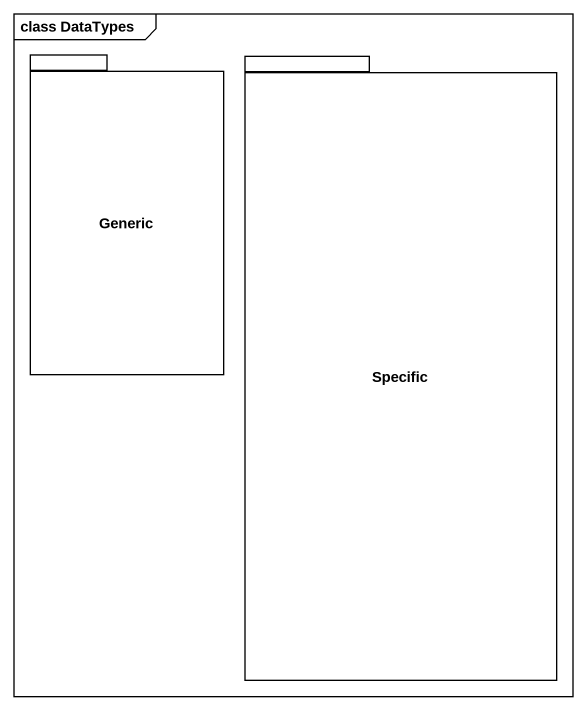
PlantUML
@startuml
mainframe class DataTypes
package Generic {
}
package Specific {
}
@enduml
